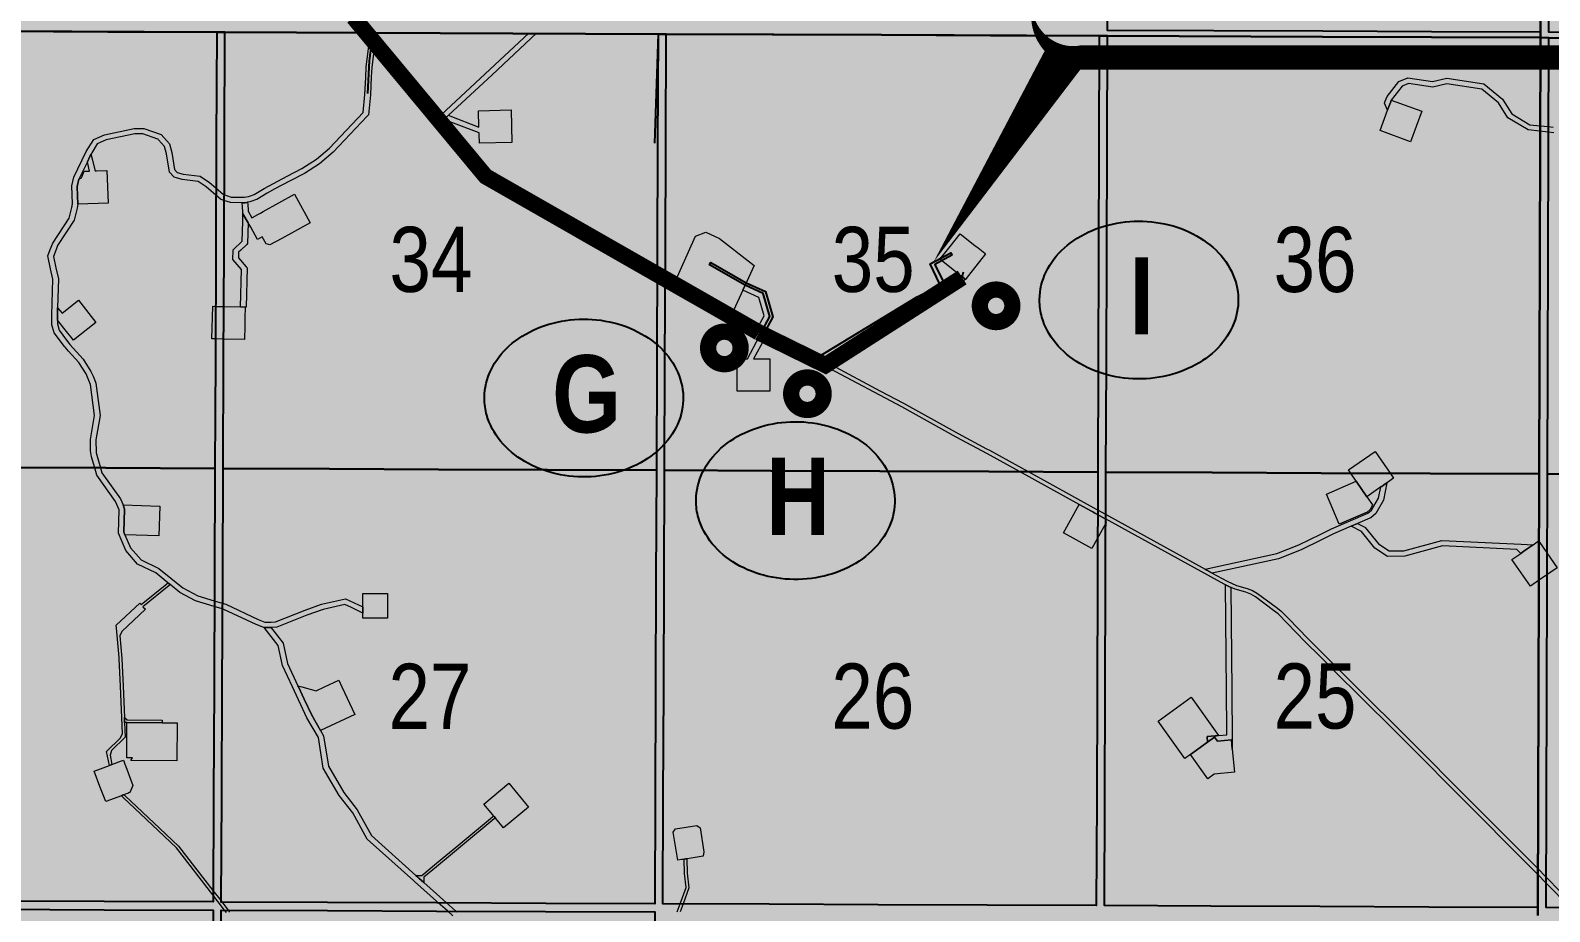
# Model space of a CAD drawing. Extents: x 351064 to 358960, y 6048061 to 6054858.
# Drawn here: x 352249.2 to 352436, y 6050649.5 to 6050757.8 of the extents above; entities that cross this region are included whole.
import ezdxf
from ezdxf.enums import TextEntityAlignment as Align

# ---------------------------------------------------------------- set-up
doc = ezdxf.new("R2010")
doc.units = 0
doc.header["$LTSCALE"] = 5
doc.linetypes.add('DASHED2', pattern=[9.525, 6.35, -3.175])
doc.linetypes.add('foc-UNSURVEYED', pattern=[12.5, 10, -2.5])
doc.layers.add('AS-ROUTEMAP', color=35, linetype='Continuous', lineweight=0)
for name, color, linetype in [('CG-NOTES', 7, 'Continuous'), ('L-USEC', 7, 'foc-UNSURVEYED'), ('P-PROPOSED', 10, 'Continuous'), ('RoadSeg', 57, 'DASHED2'), ('ROUTE-MAP-ROUTE', 90, 'Continuous'), ('Townships', 57, 'Continuous')]:
    doc.layers.add(name, color=color, linetype=linetype)
doc.layers.add('ROUTE-MAP-BACKGROUND-H', color=7, linetype='Continuous', true_color=0xf0ebff)
doc.layers.add('Sections', color=7, linetype='Continuous', true_color=0xa75418)
doc.styles.add('120', font='ARIALN.TTF', dxfattribs={"height": 13})
doc.styles.add('80', font='ARIALN.TTF', dxfattribs={"height": 10})
doc.styles.add('BOLD', font='ARIALNB.TTF')

# ---------------------------------------------------------------- blocks, each defined once
blk = doc.blocks.new('AA')
at = {"const_width": 4}
blk.add_lwpolyline([(-1, 0, 1), (1, 0, 1)], format="xyb", close=True, dxfattribs=at)
blk.add_circle((0, 0), 2)
blk = doc.blocks.new('Route_Letters')
h = blk.add_hatch(color=255)
h.dxf.hatch_style = 1
edge = h.paths.add_edge_path()
edge.add_ellipse((-0.12, 0.46), major_axis=(-11.97, 0), ratio=0.789318, start_angle=0, end_angle=360)
at = {"color": 5}
blk.add_open_spline([(-12.34, 0.46), (-12.34, -0.25), (-12.24, -0.97), (-11.72, -2.79), (-11.14, -3.88), (-9.56, -5.81), (-8.54, -6.66), (-6.22, -8.02), (-4.9, -8.54), (-2.12, -9.17), (-0.66, -9.3), (2.22, -9.13), (3.64, -8.84), (6.27, -7.89), (7.48, -7.22), (9.54, -5.6), (10.38, -4.64), (11.6, -2.54), (11.97, -1.4), (12.18, 0.91), (12.02, 2.08), (11.2, 4.3), (10.54, 5.35), (8.8, 7.2), (7.72, 7.99), (5.29, 9.24), (3.93, 9.68), (1.11, 10.18), (-0.35, 10.23), (-3.22, 9.91), (-4.61, 9.55), (-7.16, 8.47), (-8.32, 7.75), (-10.24, 6.02), (-11, 5.02), (-12.05, 2.86), (-12.32, 1.7), (-12.34, 0.52), (-12.34, 0.49), (-12.34, 0.46)], degree=3, knots=[0, 0, 0, 0, 0.219529, 0.219529, 0.575727, 0.575727, 0.931924, 0.931924, 1.288121, 1.288121, 1.644318, 1.644318, 2.000515, 2.000515, 2.356712, 2.356712, 2.712909, 2.712909, 3.069107, 3.069107, 3.425304, 3.425304, 3.781501, 3.781501, 4.137698, 4.137698, 4.493895, 4.493895, 4.850092, 4.850092, 5.20629, 5.20629, 5.562487, 5.562487, 5.918684, 5.918684, 6.274881, 6.274881, 6.283185, 6.283185, 6.283185, 6.283185], dxfattribs=at)
at = {"color": 14, "style": 'BOLD'}
blk.add_attdef('A', text='', height=9.5, dxfattribs=at).set_placement((0.22, 0.98), align=Align.MIDDLE)
blk = doc.blocks.new('*U408')
h = blk.add_hatch(color=255)
edge = h.paths.add_edge_path()
edge.add_line((-31.5, -20), (31.5, -20))
edge.add_arc((31.5, -14), 6, 270, 360)
edge.add_line((37.5, -14), (37.5, 12.5))
edge.add_arc((31.5, 12.5), 6, 0, 90)
edge.add_line((31.5, 18.5), (-31.5, 18.5))
edge.add_arc((-31.5, 12.5), 6, 90, 180)
edge.add_line((-37.5, 12.5), (-37.5, -14))
edge.add_arc((-31.5, -14), 6, 180, 270)
at = {"color": 14, "flags": 128}
blk.add_lwpolyline([(-31.5, -20, 3, 3, 0), (31.5, -20, 3, 3, 0.414214), (37.5, -14, 3, 3, 0), (37.5, 12.5, 3, 0, 0.414214), (31.5, 18.5, 0, 0, 0), (-31.5, 18.5, 0, 0, 0.414214), (-37.5, 12.5, 0, 0, 0), (-37.5, -14, 0, 3, 0.414214)], format="xyseb", close=True, dxfattribs=at)
at = {"color": 14, "style": '80'}
blk.add_attdef('ENTER_TEXT_001', (-26.85, -4.92), '', height=10, dxfattribs=at)

msp = doc.modelspace()

# ---------------------------------------------------------------- hatches: boundary and pattern name
at = {"layer": 'ROUTE-MAP-BACKGROUND-H'}
h = msp.add_hatch(color=256, dxfattribs=at)
h.dxf.hatch_style = 1
h.paths.add_polyline_path([(352109.337, 6051083.716), (353736.796, 6051083.637), (353740.383, 6050432.833), (352105.91, 6050432.833)])

# ---------------------------------------------------------------- linework, layer by layer
at = {"layer": 'AS-ROUTEMAP', "flags": 128}
for points in [[(352278.278, 6050737.834), (352277.011, 6050737.046), (352276.873, 6050736.998), (352276.402, 6050736.83), (352276.172, 6050736.75), (352275.89, 6050736.703), (352275.809, 6050736.689), (352275.58, 6050736.651), (352275.225, 6050736.653), (352273.776, 6050736.665), (352272.983, 6050736.936), (352272.857, 6050736.979), (352272.575, 6050737.076), (352271.98, 6050737.591), (352270.812, 6050738.602), (352269.834, 6050739.269), (352267.84, 6050739.492), (352266.855, 6050739.78), (352266.292, 6050740.409), (352265.902, 6050742.667), (352265.667, 6050743.56), (352264.934, 6050744.389), (352264.888, 6050744.441), (352264.866, 6050744.449), (352263.025, 6050745.104), (352262.015, 6050745.108), (352258.513, 6050744.367), (352257.414, 6050743.885), (352256.749, 6050742.798), (352256.648, 6050742.632), (352256.529, 6050742.389), (352256.516, 6050742.361), (352256.495, 6050742.319), (352256.188, 6050741.683), (352255.16, 6050739.556), (352254.941, 6050738.662), (352254.944, 6050738.586), (352255.035, 6050736.489), (352254.949, 6050735.99), (352254.561, 6050734.492), (352252.537, 6050731.374), (352252.354, 6050730.903), (352252.025, 6050730.053), (352252.297, 6050728.662), (352252.621, 6050727.312), (352252.526, 6050723.727), (352252.501, 6050722.809), (352252.506, 6050722.22), (352252.509, 6050721.748), (352252.73, 6050720.968), (352253.621, 6050719.76), (352253.9, 6050719.381), (352254.03, 6050719.236), (352255.667, 6050717.409), (352256.637, 6050715.916), (352256.89, 6050715.313), (352257.062, 6050714.903), (352257.24, 6050714.48), (352257.763, 6050710.477), (352257.237, 6050707.501), (352257.256, 6050705.91), (352257.79, 6050704.066), (352257.966, 6050703.456), (352260.259, 6050700.255), (352260.583, 6050699.494), (352260.775, 6050698.964), (352260.673, 6050696.155), (352260.809, 6050695.839), (352261.513, 6050694.237), (352262.786, 6050692.757), (352264.979, 6050691.705), (352267.915, 6050689.304), (352269.76, 6050688.33), (352271.774, 6050687.725), (352272.778, 6050687.424), (352273.215, 6050687.293), (352277.209, 6050685.4), (352278.026, 6050685.085), (352278.773, 6050685.084), (352279.342, 6050685.127), (352282.956, 6050686.565), (352284.993, 6050687.297), (352287.948, 6050687.966), (352289.508, 6050687.218), (352290.054, 6050686.956), (352290.053, 6050686.711), (352290.051, 6050686.214), (352288.657, 6050686.882), (352287.868, 6050687.261), (352285.181, 6050686.652), (352283.194, 6050685.938), (352279.494, 6050684.467), (352278.798, 6050684.414), (352278.778, 6050684.413), (352278.132, 6050684.414), (352277.929, 6050684.415), (352277.902, 6050684.415), (352276.944, 6050684.783), (352272.974, 6050686.665), (352272.775, 6050686.725), (352271.771, 6050687.026), (352269.505, 6050687.707), (352267.543, 6050688.742), (352266.365, 6050689.705), (352266.102, 6050689.92), (352264.617, 6050691.135), (352262.37, 6050692.213), (352260.938, 6050693.878), (352260.017, 6050696.016), (352260.086, 6050698.917), (352259.669, 6050699.928), (352257.354, 6050703.159), (352257.091, 6050704.068), (352256.702, 6050705.415), (352256.583, 6050706.139), (352256.566, 6050707.555), (352257.085, 6050710.492), (352256.586, 6050714.304), (352256.384, 6050714.787), (352256.212, 6050715.198), (352256.042, 6050715.601), (352255.133, 6050717), (352253.869, 6050718.411), (352253.45, 6050718.879), (352253.38, 6050718.957), (352252.119, 6050720.668), (352251.84, 6050721.652), (352251.831, 6050722.816), (352251.948, 6050727.241), (352251.642, 6050728.519), (352251.33, 6050730.115), (352251.636, 6050730.906), (352251.937, 6050731.681), (352253.939, 6050734.765), (352254.277, 6050736.069), (352254.361, 6050736.524), (352254.267, 6050738.729), (352254.523, 6050739.782), (352256.059, 6050742.954), (352256.996, 6050744.434), (352258.307, 6050745.009), (352261.946, 6050745.779), (352263.141, 6050745.774), (352265.276, 6050745.015), (352266.275, 6050743.884), (352266.558, 6050742.809), (352266.92, 6050740.713), (352267.227, 6050740.37), (352267.972, 6050740.152), (352270.074, 6050739.917), (352271.222, 6050739.134), (352271.984, 6050738.474), (352272.916, 6050737.668), (352272.986, 6050737.644), (352273.89, 6050737.334), (352275.527, 6050737.322), (352276.004, 6050737.401), (352276.248, 6050737.488), (352276.719, 6050737.654), (352277.944, 6050738.416), (352280.744, 6050739.897), (352282.563, 6050740.837), (352284.353, 6050741.987), (352285.966, 6050743.334), (352290.118, 6050747.725), (352290.325, 6050749.957), (352290.426, 6050752.057), (352290.488, 6050753.344), (352290.866, 6050756.497), (352289.992, 6050757.56), (352290.613, 6050757.558), (352290.863, 6050757.557), (352291.566, 6050756.702), (352291.54, 6050756.483), (352291.485, 6050756.029), (352291.156, 6050753.288), (352291.1, 6050752.125), (352290.994, 6050749.91), (352290.764, 6050747.433), (352290.611, 6050747.272), (352286.426, 6050742.845), (352284.751, 6050741.446), (352282.899, 6050740.255), (352281.055, 6050739.302), (352279.248, 6050738.347), (352278.278, 6050737.834)], [(352300.056, 6050746.891), (352299.873, 6050746.72), (352299.487, 6050747.177), (352299.442, 6050747.23), (352299.487, 6050747.272), (352299.695, 6050747.465), (352310.453, 6050757.476), (352311.183, 6050757.473), (352311.427, 6050757.472), (352305.944, 6050752.37), (352300.598, 6050747.396), (352300.127, 6050746.957), (352300.056, 6050746.891)], [(352308.282, 6050748.063), (352308.395, 6050744.066), (352304.398, 6050743.953), (352304.366, 6050745.069), (352304.362, 6050745.229), (352300.9, 6050746.565), (352300.247, 6050746.817), (352300.056, 6050746.891), (352300.127, 6050746.957), (352300.598, 6050747.396), (352300.771, 6050747.329), (352304.341, 6050745.951), (352304.285, 6050747.95), (352308.282, 6050748.063)], [(352420.271, 6050747.893), (352418.89, 6050744.139), (352415.137, 6050745.519), (352416.057, 6050748.022), (352416.228, 6050748.488), (352416.441, 6050749.065), (352416.517, 6050749.273), (352420.271, 6050747.893)], [(352257.11, 6050740.685), (352257.141, 6050740.556), (352257.269, 6050740.561), (352257.324, 6050740.563), (352258.602, 6050740.609), (352258.674, 6050738.61), (352258.746, 6050736.611), (352255.035, 6050736.489), (352254.944, 6050738.586), (352254.941, 6050738.662), (352255.16, 6050739.556), (352255.22, 6050739.588), (352255.468, 6050739.72), (352255.782, 6050740.507), (352256.461, 6050740.531), (352256.237, 6050741.477), (352256.188, 6050741.683), (352256.493, 6050742.321), (352256.515, 6050742.363), (352256.527, 6050742.392), (352256.648, 6050742.632), (352256.662, 6050742.573), (352256.718, 6050742.336), (352256.831, 6050741.861), (352257.11, 6050740.685)], [(352281.67, 6050737.696), (352283.601, 6050734.193), (352280.098, 6050732.263), (352278.639, 6050731.458), (352278.186, 6050731.589), (352277.703, 6050732.465), (352277.12, 6050732.143), (352276.282, 6050733.647), (352275.963, 6050734.19), (352275.324, 6050735.275), (352275.291, 6050735.753), (352275.279, 6050735.922), (352275.25, 6050736.323), (352275.24, 6050736.458), (352275.225, 6050736.653), (352275.58, 6050736.651), (352275.809, 6050736.689), (352275.89, 6050736.703), (352275.908, 6050736.454), (352275.929, 6050736.17), (352275.944, 6050735.971), (352275.971, 6050735.608), (352276.416, 6050734.8), (352276.95, 6050735.094), (352276.972, 6050735.107), (352277.46, 6050735.375), (352277.802, 6050735.564), (352281.67, 6050737.696)], [(352275.821, 6050728.664), (352275.696, 6050723.812), (352275.596, 6050723.815), (352275.03, 6050723.83), (352275.148, 6050728.423), (352274.086, 6050729.653), (352274.117, 6050730.813), (352274.118, 6050730.853), (352275.238, 6050731.917), (352275.299, 6050734.331), (352275.324, 6050735.275), (352275.963, 6050734.19), (352275.897, 6050731.624), (352275.794, 6050731.526), (352275.04, 6050730.81), (352274.777, 6050730.56), (352274.759, 6050729.894), (352275.723, 6050728.776), (352275.821, 6050728.664)], [(352330.95, 6050732.55), (352332.244, 6050733.035), (352333.914, 6050732.256), (352338.17, 6050728.951), (352335.177, 6050722.42), (352329.759, 6050725.499), (352328.211, 6050726.379)], [(352364.501, 6050727.646), (352364.159, 6050727.215), (352364.065, 6050727.289), (352364.029, 6050727.318), (352363.61, 6050727.649), (352363.52, 6050727.721), (352363.094, 6050728.058), (352363, 6050728.132), (352362.792, 6050728.296), (352361.023, 6050729.696), (352361.621, 6050730.452), (352362.264, 6050731.264), (352363.505, 6050732.833), (352365.313, 6050731.402), (352365.711, 6050731.086), (352366.539, 6050730.431), (352366.641, 6050730.351), (352364.529, 6050727.682), (352364.501, 6050727.646)], [(352348.14, 6050716.942), (352347.671, 6050716.706), (352347.003, 6050717.058), (352347.163, 6050717.16), (352353.654, 6050721.302), (352363.525, 6050727.6), (352363.608, 6050727.651), (352364.029, 6050727.318), (352364.065, 6050727.289), (352364.159, 6050727.215), (352364.045, 6050727.141), (352353.651, 6050720.476), (352348.14, 6050716.942)], [(352337.051, 6050726.51), (352339.303, 6050725.478), (352340.12, 6050722.67), (352338.85, 6050720.332), (352338.27, 6050720.661), (352339.403, 6050722.747), (352338.748, 6050724.999), (352336.774, 6050725.904)], [(352255.084, 6050724.668), (352257.246, 6050721.917), (352254.495, 6050719.754), (352254.203, 6050720.117), (352253.792, 6050720.625), (352252.506, 6050722.22), (352252.501, 6050722.809), (352252.526, 6050723.727), (352253.073, 6050723.087), (352255.084, 6050724.668)], [(352275.536, 6050721.479), (352275.493, 6050719.818), (352272.912, 6050719.884), (352271.907, 6050719.91), (352271.496, 6050719.921), (352271.599, 6050723.917), (352271.923, 6050723.909), (352272.929, 6050723.883), (352275.03, 6050723.83), (352275.596, 6050723.815), (352275.562, 6050722.478), (352275.536, 6050721.479)], [(352339.428, 6050719.931), (352338.096, 6050717.47), (352340.096, 6050717.471), (352340.097, 6050713.471), (352336.097, 6050713.47), (352336.096, 6050717.47), (352337.338, 6050717.47), (352338.835, 6050720.237), (352339.04, 6050720.614), (352339.628, 6050720.301), (352339.428, 6050719.931)], [(352414.963, 6050701.516), (352413.507, 6050700.513), (352412.206, 6050702.402), (352411.498, 6050703.43), (352411.238, 6050703.807), (352414.532, 6050706.075), (352416.368, 6050703.409), (352416.801, 6050702.782), (352416.055, 6050702.268), (352415.977, 6050702.214), (352415.568, 6050701.932), (352415.346, 6050701.78), (352415.249, 6050701.713), (352415.071, 6050701.591), (352414.963, 6050701.516)], [(352402.639, 6050692.883), (352394.504, 6050691.125), (352393.838, 6050691.492), (352393.615, 6050691.614), (352402.444, 6050693.523), (352405.145, 6050694.594), (352407.84, 6050695.916), (352409.147, 6050696.557), (352413.639, 6050698.484), (352414.064, 6050698.855), (352414.924, 6050700.325), (352415.249, 6050701.713), (352415.346, 6050701.78), (352415.568, 6050701.932), (352415.977, 6050702.214), (352415.558, 6050700.093), (352414.61, 6050698.446), (352413.998, 6050697.913), (352413.879, 6050697.862), (352412.373, 6050697.216), (352411.58, 6050696.875), (352409.425, 6050695.951), (352407.838, 6050695.172), (352405.415, 6050693.984), (352402.639, 6050692.883)], [(352413.507, 6050700.513), (352414.188, 6050699.521), (352413.928, 6050698.957), (352413.55, 6050698.627), (352410.108, 6050697.15), (352408.531, 6050700.825), (352412.206, 6050702.402), (352413.507, 6050700.513)], [(352260.809, 6050695.839), (352260.673, 6050696.155), (352260.775, 6050698.964), (352260.583, 6050699.494), (352265.093, 6050699.33), (352264.961, 6050695.689), (352260.809, 6050695.839)], [(352380.364, 6050695.333), (352379.706, 6050694.138), (352376.203, 6050696.067), (352378.132, 6050699.57), (352379.642, 6050698.74), (352379.814, 6050698.644), (352380.08, 6050698.499), (352380.374, 6050698.336), (352381.343, 6050697.802), (352381.377, 6050697.684), (352381.474, 6050697.349), (352381.376, 6050697.17), (352380.364, 6050695.333)], [(352416.247, 6050693.838), (352418.074, 6050693.87), (352422.729, 6050695.133), (352432.48, 6050694.681), (352433.974, 6050694.612), (352433.228, 6050694.094), (352432.798, 6050693.796), (352432.439, 6050693.546), (352431.961, 6050694.038), (352422.802, 6050694.462), (352418.168, 6050693.205), (352416.052, 6050693.168), (352414.489, 6050694.198), (352412.863, 6050696.213), (352411.58, 6050696.875), (352412.373, 6050697.216), (352413.248, 6050696.764), (352413.294, 6050696.741), (352414.942, 6050694.698), (352416.247, 6050693.838)], [(352434.627, 6050690.198), (352433.624, 6050689.502), (352431.344, 6050692.786), (352432.439, 6050693.546), (352432.798, 6050693.796), (352433.228, 6050694.094), (352433.974, 6050694.612), (352434.629, 6050695.067), (352434.642, 6050695.047), (352435.643, 6050693.606), (352436.909, 6050691.782), (352435.635, 6050690.897), (352434.627, 6050690.198)], [(352266.235, 6050689.599), (352263.029, 6050686.984), (352263.331, 6050686.694), (352260.41, 6050683.96), (352260.196, 6050683.4), (352260.439, 6050680.618), (352260.582, 6050677.24), (352260.744, 6050673.386), (352260.771, 6050672.737), (352260.848, 6050670.948), (352259.144, 6050669.305), (352258.974, 6050668.748), (352259.218, 6050667.591), (352258.903, 6050667.472), (352258.54, 6050669.186), (352260.269, 6050670.852), (352260.494, 6050671.417), (352260.248, 6050677.241), (352260.106, 6050680.6), (352260.094, 6050680.731), (352259.777, 6050684.366), (352259.747, 6050684.709), (352262.648, 6050687.425), (352262.818, 6050687.242), (352265.97, 6050689.812), (352266.102, 6050689.92), (352266.365, 6050689.705), (352266.235, 6050689.599)], [(352293.108, 6050688.62), (352293.096, 6050685.572), (352290.048, 6050685.585), (352290.051, 6050686.214), (352290.053, 6050686.711), (352290.054, 6050686.956), (352290.054, 6050687.142), (352290.055, 6050687.212), (352290.06, 6050688.632), (352293.108, 6050688.62)], [(352396.907, 6050676.676), (352396.958, 6050670.646), (352396.964, 6050669.492), (352396.857, 6050670.629), (352395.147, 6050670.467), (352394.793, 6050670.959), (352393.927, 6050670.336), (352393.862, 6050671.015), (352394.865, 6050671.111), (352395.023, 6050671.126), (352395.273, 6050671.15), (352396.291, 6050671.247), (352396.287, 6050671.718), (352396.245, 6050676.679), (352396.136, 6050689.657), (352396.292, 6050689.588), (352396.624, 6050689.442), (352396.8, 6050689.365), (352396.907, 6050676.676)], [(352287.491, 6050677.129), (352289.083, 6050673.742), (352284.868, 6050671.761), (352283.787, 6050673.647), (352282.865, 6050675.608), (352282.14, 6050677.151), (352282.079, 6050677.28), (352282.557, 6050677.149), (352284.331, 6050676.665), (352285.338, 6050677.138), (352287.098, 6050677.965), (352287.491, 6050677.129)], [(352391.817, 6050668.818), (352391.142, 6050668.332), (352387.832, 6050672.929), (352391.889, 6050675.85), (352395.047, 6050671.463), (352395.273, 6050671.15), (352395.023, 6050671.126), (352394.865, 6050671.111), (352393.862, 6050671.015), (352393.927, 6050670.336), (352391.817, 6050668.818)], [(352261.072, 6050673.069), (352265.39, 6050673.051), (352265.384, 6050672.718), (352261.045, 6050672.736), (352260.771, 6050672.737), (352260.743, 6050673.386), (352261.072, 6050673.069)], [(352267.212, 6050672.709), (352267.192, 6050668.042), (352261.533, 6050668.067), (352261.756, 6050668.399), (352261.156, 6050668.402), (352261.028, 6050668.402), (352261.045, 6050672.736), (352265.384, 6050672.718), (352267.212, 6050672.709)], [(352396.965, 6050669.49), (352397.234, 6050666.648), (352394.749, 6050666.413), (352393.956, 6050665.843), (352391.817, 6050668.818), (352393.927, 6050670.336), (352394.793, 6050670.959), (352395.147, 6050670.467), (352396.857, 6050670.629), (352396.965, 6050669.49)], [(352260.37, 6050663.751), (352258.445, 6050663.024), (352257.738, 6050664.895), (352257.032, 6050666.766), (352258.903, 6050667.472), (352259.218, 6050667.591), (352260.399, 6050668.037), (352260.617, 6050668.12), (352260.794, 6050667.652), (352260.913, 6050667.337), (352261.795, 6050665.002), (352261.407, 6050664.143), (352261.303, 6050664.103), (352261.147, 6050664.044), (352260.852, 6050663.933), (352260.792, 6050663.91), (352260.707, 6050663.878), (352260.64, 6050663.853), (352260.504, 6050663.802), (352260.37, 6050663.751)], [(352310.449, 6050662.345), (352307.374, 6050659.788), (352306.415, 6050660.942), (352306.355, 6050661.014), (352306.202, 6050661.198), (352306.142, 6050661.271), (352306.035, 6050661.399), (352304.924, 6050662.736), (352307.999, 6050665.292), (352310.449, 6050662.345)], [(352299.121, 6050655.017), (352297.563, 6050653.723), (352297.553, 6050653.091), (352296.94, 6050653.639), (352296.814, 6050653.752), (352296.581, 6050653.961), (352297.055, 6050653.952), (352297.31, 6050653.946), (352299.123, 6050655.451), (352301.848, 6050657.714), (352306.02, 6050661.178), (352306.142, 6050661.271), (352306.202, 6050661.198), (352306.355, 6050661.014), (352306.228, 6050660.917), (352302.06, 6050657.458), (352299.121, 6050655.017)], [(352329.248, 6050655.903), (352328.782, 6050655.83), (352328.235, 6050659.286), (352328.512, 6050659.668), (352331.146, 6050660.084), (352331.527, 6050659.807), (352331.996, 6050656.845), (352331.91, 6050656.325), (352330.428, 6050656.09), (352329.914, 6050656.009), (352329.772, 6050655.986), (352329.747, 6050655.982), (352329.582, 6050655.956), (352329.439, 6050655.934), (352329.248, 6050655.903)]]:
    msp.add_lwpolyline(points, close=True, dxfattribs=at)
for points in [[(352438.518, 6050650.031), (352435.519, 6050653.065), (352434.516, 6050654.079), (352432.127, 6050656.497), (352426.467, 6050662.163), (352417.713, 6050670.962), (352412.022, 6050676.613), (352410.359, 6050678.264), (352407.791, 6050680.83), (352405.936, 6050682.684), (352402.621, 6050686.107), (352402.046, 6050686.534), (352399.8, 6050688.203), (352399.252, 6050688.524), (352398.634, 6050688.763), (352397.3, 6050689.144), (352396.624, 6050689.442), (352396.121, 6050689.664), (352395.965, 6050689.747), (352381.378, 6050697.783), (352381.343, 6050697.802), (352380.374, 6050698.336), (352380.08, 6050698.499), (352379.814, 6050698.644), (352379.641, 6050698.74), (352378.132, 6050699.57), (352370.816, 6050703.599), (352366.855, 6050705.781), (352363.021, 6050707.842), (352356.316, 6050711.551), (352353.623, 6050712.98), (352346.822, 6050716.591), (352346.373, 6050716.801), (352345.989, 6050716.982), (352342.1, 6050718.988), (352339.628, 6050720.301), (352339.04, 6050720.614), (352327.248, 6050726.881), (352327.209, 6050726.904), (352326.995, 6050727.029), (352326.206, 6050727.489), (352320.744, 6050730.621), (352319.473, 6050731.352), (352314.526, 6050734.291), (352309.341, 6050737.319), (352305.145, 6050739.695), (352305.011, 6050739.856), (352299.774, 6050746.079), (352299.484, 6050746.42), (352297.85, 6050748.342), (352293.099, 6050754.087), (352291.485, 6050756.029), (352291.54, 6050756.483), (352291.566, 6050756.702), (352298.233, 6050748.664), (352299.442, 6050747.23), (352299.487, 6050747.177), (352299.873, 6050746.72), (352305.471, 6050740.085), (352309.59, 6050737.752), (352314.78, 6050734.721), (352319.725, 6050731.783), (352321.754, 6050730.617), (352326.208, 6050728.056), (352327.212, 6050727.479), (352327.49, 6050727.319), (352342.332, 6050719.431), (352346.209, 6050717.43), (352346.516, 6050717.286), (352346.808, 6050717.149), (352346.859, 6050717.125), (352347.003, 6050717.058), (352347.045, 6050717.037), (352347.671, 6050716.706), (352353.625, 6050713.545), (352356.554, 6050711.99), (352363.261, 6050708.281), (352366.745, 6050706.408), (352367.094, 6050706.22), (352371.86, 6050703.595), (352379.878, 6050699.179), (352380.317, 6050698.938), (352380.376, 6050698.905), (352381.38, 6050698.353), (352393.615, 6050691.614), (352393.838, 6050691.491), (352394.504, 6050691.124), (352396.343, 6050690.112), (352397.47, 6050689.615), (352398.793, 6050689.237), (352399.47, 6050688.976), (352400.076, 6050688.62), (352402.365, 6050686.92), (352402.951, 6050686.484), (352403.88, 6050685.525), (352406.292, 6050683.035), (352407.794, 6050681.535), (352410.712, 6050678.619), (352412.735, 6050676.61), (352418.067, 6050671.316), (352426.822, 6050662.515), (352432.481, 6050656.849), (352434.518, 6050654.788), (352435.521, 6050653.774), (352439.222, 6050650.029)], [(352436.514, 6050745.255), (352435.803, 6050745.33), (352434.798, 6050745.437), (352433.337, 6050745.593), (352430.862, 6050747.087), (352429.696, 6050748.941), (352427.63, 6050750.614), (352423.362, 6050751.26), (352421.619, 6050750.85), (352418.615, 6050751.306), (352417.847, 6050750.987), (352416.517, 6050749.273), (352416.441, 6050749.065), (352416.228, 6050748.488), (352416.057, 6050748.022), (352415.661, 6050748.877), (352415.776, 6050749.147), (352416.009, 6050749.696), (352416.017, 6050749.715), (352417.429, 6050751.535), (352418.531, 6050751.992), (352418.531, 6050751.992), (352421.592, 6050751.529), (352423.335, 6050751.939), (352427.908, 6050751.245), (352430.201, 6050749.39), (352431.342, 6050747.576), (352433.554, 6050746.24), (352434.8, 6050746.107), (352435.805, 6050746), (352436.424, 6050745.934)], [(352301.135, 6050648.991), (352300.463, 6050649.591), (352299.335, 6050650.602), (352299.104, 6050650.808), (352296.422, 6050653.209), (352296.296, 6050653.321), (352290.591, 6050658.428), (352288.815, 6050661.651), (352287.154, 6050663.761), (352285.184, 6050667.147), (352284.597, 6050670.895), (352283.195, 6050673.339), (352281.402, 6050677.154), (352280.169, 6050679.776), (352279.637, 6050682.213), (352277.929, 6050684.415), (352278.132, 6050684.414), (352278.778, 6050684.412), (352279.098, 6050683.996), (352280.256, 6050682.503), (352280.804, 6050679.992), (352282.079, 6050677.28), (352282.14, 6050677.151), (352282.865, 6050675.608), (352283.787, 6050673.647), (352284.868, 6050671.761), (352285.236, 6050671.119), (352285.823, 6050667.374), (352287.706, 6050664.137), (352289.373, 6050662.021), (352291.12, 6050658.848), (352296.581, 6050653.961), (352296.814, 6050653.752), (352296.94, 6050653.639), (352297.553, 6050653.091), (352299.108, 6050651.699), (352300.339, 6050650.597), (352301.468, 6050649.587), (352301.636, 6050649.437)], [(352273.305, 6050649.395), (352273.065, 6050649.704), (352271.625, 6050651.564), (352267.158, 6050657.333), (352264.891, 6050659.467), (352260.587, 6050663.518), (352260.37, 6050663.751), (352260.504, 6050663.802), (352260.64, 6050663.853), (352260.707, 6050663.878), (352260.823, 6050663.753), (352265.12, 6050659.709), (352267.406, 6050657.557), (352271.627, 6050652.106), (352272.627, 6050650.814), (352272.707, 6050650.711), (352273.488, 6050649.702), (352273.62, 6050649.532), (352273.633, 6050649.454)], [(352328.718, 6050649.475), (352329.088, 6050650.479), (352329.818, 6050652.457), (352329.598, 6050654.199), (352329.582, 6050655.956), (352329.747, 6050655.982), (352329.772, 6050655.986), (352329.914, 6050656.009), (352329.931, 6050654.221), (352330.159, 6050652.418), (352329.443, 6050650.478), (352329.072, 6050649.474)]]:
    msp.add_lwpolyline(points, dxfattribs=at)
at = {"layer": 'CG-NOTES', "color": 14, "flags": 128}
msp.add_lwpolyline([(352360.202, 6050729.309, 0, 4.998, 0), (352376.296, 6050754.519, 0, 0, 0)], format="xyseb", dxfattribs=at)
at = {"layer": 'L-USEC', "flags": 128}
msp.add_lwpolyline([(352326.357, 6050757.388), (352325.926, 6050743.988)], dxfattribs=at)
at = {"layer": 'P-PROPOSED', "flags": 128}
msp.add_lwpolyline([(352338.993, 6050720.596), (352340.12, 6050722.67), (352339.303, 6050725.478), (352337.051, 6050726.51), (352332.676, 6050728.997), (352332.84, 6050729.287), (352337.203, 6050726.807), (352339.58, 6050725.718), (352340.478, 6050722.631), (352339.521, 6050720.87), (352341.714, 6050719.624), (352345.428, 6050717.573), (352345.872, 6050717.574), (352358.211, 6050725.087), (352359.466, 6050725.698), (352361.024, 6050726.644), (352359.798, 6050729.138), (352362.344, 6050730.486), (352362.5, 6050730.191), (352360.387, 6050729.073), (352361.675, 6050726.455), (352359.706, 6050725.259), (352358.45, 6050724.648), (352346.013, 6050717.075), (352345.299, 6050717.074), (352341.472, 6050719.186)], close=True, dxfattribs=at)
at = {"layer": 'RoadSeg', "flags": 128}
for points in [[(352291.22, 6050756.603), (352288.87, 6050759.505), (352288.232, 6050760.854), (352287.684, 6050763.74), (352286.859, 6050770.486), (352286.336, 6050772.472), (352285.885, 6050773.092), (352281.369, 6050775.966)], [(352290.671, 6050750.085), (352290.891, 6050754.093), (352291.22, 6050756.603)], [(352363.888, 6050728.114), (352363.736, 6050727.609), (352363.382, 6050727.166), (352352.148, 6050719.945), (352350.842, 6050718.941), (352347.795, 6050717.054), (352347.267, 6050716.839), (352346.363, 6050716.98), (352326.828, 6050727.366), (352305.874, 6050739.578), (352305.021, 6050740.254), (352302.298, 6050743.412), (352291.22, 6050756.603)]]:
    msp.add_lwpolyline(points, dxfattribs=at)
at = {"layer": 'ROUTE-MAP-ROUTE', "const_width": 1.999, "flags": 128}
for points in [[(352318.162, 6050732.455), (352305.165, 6050739.885), (352288.914, 6050759.437)], [(352318.162, 6050732.455), (352338.755, 6050720.701)], [(352338.755, 6050720.701), (352346.95, 6050716.677), (352363.756, 6050727.454)]]:
    msp.add_lwpolyline(points, dxfattribs=at)
at = {"layer": 'Sections', "flags": 128}
for points in [[(352434.915, 6050771.013), (352434.872, 6050757.608), (352421.475, 6050757.663), (352408.079, 6050757.719), (352394.683, 6050757.775), (352381.621, 6050757.829), (352381.669, 6050771.235), (352381.716, 6050784.64), (352381.763, 6050798.046), (352381.811, 6050811.451), (352394.867, 6050811.397), (352408.259, 6050811.341), (352421.651, 6050811.286), (352435.042, 6050811.23), (352435, 6050797.825), (352434.957, 6050784.419)], [(352489.205, 6050770.897), (352489.167, 6050757.491), (352475.761, 6050757.52), (352462.355, 6050757.549), (352448.948, 6050757.578), (352435.877, 6050757.606), (352435.92, 6050771.011), (352435.963, 6050784.417), (352436.005, 6050797.822), (352436.048, 6050811.228), (352449.114, 6050811.2), (352462.516, 6050811.171), (352475.917, 6050811.142), (352489.319, 6050811.113), (352489.281, 6050797.708), (352489.243, 6050784.302)], [(352271.932, 6050717.392), (352271.876, 6050703.985), (352258.474, 6050704.04), (352245.072, 6050704.095), (352231.669, 6050704.15), (352218.602, 6050704.204), (352218.663, 6050717.611), (352218.724, 6050731.018), (352218.787, 6050744.424), (352218.849, 6050757.83), (352231.911, 6050757.777), (352245.307, 6050757.721), (352258.704, 6050757.666), (352272.1, 6050757.611), (352272.044, 6050744.205), (352271.987, 6050730.799)], [(352326.203, 6050717.168), (352326.152, 6050703.761), (352312.751, 6050703.817), (352299.349, 6050703.872), (352285.948, 6050703.927), (352272.882, 6050703.981), (352272.937, 6050717.388), (352272.993, 6050730.795), (352273.049, 6050744.201), (352273.106, 6050757.607), (352286.167, 6050757.553), (352299.564, 6050757.498), (352312.96, 6050757.443), (352326.357, 6050757.388), (352326.305, 6050743.981), (352326.253, 6050730.575)], [(352380.473, 6050716.944), (352380.427, 6050703.537), (352367.026, 6050703.592), (352353.625, 6050703.648), (352340.223, 6050703.703), (352327.157, 6050703.757), (352327.208, 6050717.164), (352327.259, 6050730.571), (352327.311, 6050743.977), (352327.362, 6050757.384), (352340.424, 6050757.33), (352353.82, 6050757.274), (352367.217, 6050757.219), (352380.613, 6050757.163), (352380.566, 6050743.757), (352380.519, 6050730.35)], [(352434.744, 6050716.717), (352434.703, 6050703.31), (352421.302, 6050703.366), (352407.9, 6050703.422), (352394.499, 6050703.478), (352381.433, 6050703.532), (352381.479, 6050716.939), (352381.525, 6050730.346), (352381.572, 6050743.753), (352381.619, 6050757.159), (352394.68, 6050757.105), (352408.077, 6050757.049), (352421.473, 6050756.993), (352434.87, 6050756.938), (352434.827, 6050743.531), (352434.785, 6050730.124)], [(352489.054, 6050716.602), (352489.017, 6050703.195), (352475.606, 6050703.223), (352462.195, 6050703.252), (352448.784, 6050703.28), (352435.708, 6050703.308), (352435.75, 6050716.715), (352435.791, 6050730.122), (352435.833, 6050743.529), (352435.875, 6050756.935), (352448.946, 6050756.907), (352462.353, 6050756.879), (352475.759, 6050756.85), (352489.165, 6050756.821), (352489.128, 6050743.415), (352489.09, 6050730.009)], [(352271.711, 6050663.764), (352271.657, 6050650.692), (352258.249, 6050650.747), (352244.841, 6050650.802), (352231.433, 6050650.857), (352218.36, 6050650.911), (352218.419, 6050663.983), (352218.48, 6050677.39), (352218.541, 6050690.797), (352218.602, 6050704.204), (352231.669, 6050704.15), (352245.072, 6050704.095), (352258.474, 6050704.04), (352271.876, 6050703.985), (352271.821, 6050690.578), (352271.766, 6050677.171)], [(352326, 6050663.541), (352325.95, 6050650.469), (352312.545, 6050650.524), (352299.139, 6050650.579), (352285.733, 6050650.634), (352272.662, 6050650.688), (352272.716, 6050663.76), (352272.771, 6050677.167), (352272.827, 6050690.574), (352272.882, 6050703.981), (352285.948, 6050703.927), (352299.349, 6050703.872), (352312.751, 6050703.817), (352326.152, 6050703.761), (352326.101, 6050690.354), (352326.05, 6050676.948)], [(352380.29, 6050663.316), (352380.245, 6050650.244), (352366.839, 6050650.3), (352353.433, 6050650.356), (352340.027, 6050650.411), (352326.956, 6050650.465), (352327.005, 6050663.536), (352327.056, 6050676.943), (352327.107, 6050690.35), (352327.157, 6050703.757), (352340.223, 6050703.703), (352353.625, 6050703.648), (352367.026, 6050703.592), (352380.427, 6050703.537), (352380.381, 6050690.13), (352380.335, 6050676.723)], [(352434.579, 6050663.088), (352434.539, 6050650.016), (352421.133, 6050650.072), (352407.727, 6050650.129), (352394.321, 6050650.185), (352381.25, 6050650.24), (352381.295, 6050663.312), (352381.341, 6050676.719), (352381.387, 6050690.126), (352381.433, 6050703.532), (352394.499, 6050703.478), (352407.9, 6050703.422), (352421.302, 6050703.366), (352434.703, 6050703.31), (352434.662, 6050689.903), (352434.62, 6050676.495)], [(352488.908, 6050662.974), (352488.873, 6050649.902), (352475.457, 6050649.93), (352462.041, 6050649.958), (352448.625, 6050649.986), (352435.545, 6050650.014), (352435.585, 6050663.086), (352435.626, 6050676.493), (352435.667, 6050689.901), (352435.708, 6050703.308), (352448.784, 6050703.28), (352462.195, 6050703.252), (352475.606, 6050703.223), (352489.017, 6050703.195), (352488.981, 6050689.788), (352488.944, 6050676.381)], [(352271.487, 6050609.465), (352271.432, 6050596.058), (352258.018, 6050596.113), (352244.605, 6050596.168), (352231.191, 6050596.223), (352218.112, 6050596.277), (352218.173, 6050609.684), (352218.234, 6050623.091), (352218.295, 6050636.498), (352218.355, 6050649.905), (352231.428, 6050649.852), (352244.837, 6050649.797), (352258.245, 6050649.742), (352271.653, 6050649.686), (352271.597, 6050636.279), (352271.542, 6050622.872)], [(352325.795, 6050609.243), (352325.744, 6050595.836), (352312.334, 6050595.891), (352298.923, 6050595.946), (352285.513, 6050596.001), (352272.437, 6050596.054), (352272.493, 6050609.461), (352272.548, 6050622.868), (352272.603, 6050636.275), (352272.658, 6050649.682), (352285.729, 6050649.629), (352299.135, 6050649.574), (352312.541, 6050649.518), (352325.947, 6050649.463), (352325.896, 6050636.056), (352325.845, 6050622.65)]]:
    msp.add_lwpolyline(points, close=True, dxfattribs=at)
at = {"layer": 'Townships', "flags": 128}
for points in [[(352462.353, 6050756.879), (352435.875, 6050756.935), (352434.87, 6050756.938), (352434.872, 6050757.608), (352434.957, 6050784.419), (352435.042, 6050811.23), (352435.128, 6050838.041), (352435.213, 6050864.852), (352435.217, 6050865.858), (352435.301, 6050892.334), (352435.387, 6050919.145), (352435.473, 6050945.956), (352435.559, 6050972.767), (352435.562, 6050973.772), (352435.647, 6051000.248), (352435.733, 6051027.06), (352435.82, 6051053.87), (352435.907, 6051080.681), (352436.912, 6051080.679)], [(352435.301, 6050892.334), (352435.217, 6050865.858), (352435.213, 6050864.852), (352435.128, 6050838.041), (352435.042, 6050811.23), (352434.957, 6050784.419), (352434.872, 6050757.608), (352434.87, 6050756.938), (352408.077, 6050757.049), (352381.619, 6050757.159), (352380.613, 6050757.163), (352353.82, 6050757.274), (352327.362, 6050757.384), (352326.357, 6050757.388), (352299.564, 6050757.498), (352273.106, 6050757.607), (352272.1, 6050757.611), (352245.307, 6050757.721)], [(352245.307, 6050757.721), (352272.1, 6050757.611), (352273.106, 6050757.607), (352299.564, 6050757.498), (352326.357, 6050757.388), (352327.362, 6050757.384), (352353.82, 6050757.274), (352380.613, 6050757.163), (352381.619, 6050757.159), (352408.077, 6050757.049), (352434.87, 6050756.938), (352434.785, 6050730.124), (352434.703, 6050703.31), (352434.62, 6050676.495), (352434.539, 6050650.016), (352434.536, 6050649.01)], [(352434.536, 6050649.01), (352434.539, 6050650.016), (352434.62, 6050676.495), (352434.703, 6050703.31), (352434.785, 6050730.124), (352434.87, 6050756.938), (352435.875, 6050756.935), (352462.353, 6050756.879), (352489.165, 6050756.821), (352490.171, 6050756.819), (352516.648, 6050756.762), (352543.459, 6050756.705), (352544.465, 6050756.702), (352570.941, 6050756.646), (352597.752, 6050756.588), (352598.757, 6050756.586), (352625.233, 6050756.529), (352652.044, 6050756.471), (352653.049, 6050756.469)]]:
    msp.add_lwpolyline(points, dxfattribs=at)

# ---------------------------------------------------------------- block references
at = {"layer": 'CG-NOTES'}
ref = msp.add_blockref('*U408', (352409.792, 6050774.481), dxfattribs=dict(at, xscale=0.9994623090406177, yscale=0.9994623090406177, zscale=0.9994623090406177))
ref.add_attrib('ENTER_TEXT_001', 'PIPELINE', (352383.888, 6050777.986), dxfattribs={"layer": '0', "color": 14, "height": 9.9946, "style": '80'})
ref.add_attrib('ENTER_TEXT_002', 'LOCATION', (352380.595, 6050761.151), dxfattribs={"layer": '0', "color": 14, "height": 9.9946, "style": '80'})
at = {"layer": 'CG-NOTES', "xscale": 0.99967406, "yscale": 0.99967406, "zscale": 0.99967406}
for p, values in [((352385.6, 6050724.224), {'A': 'I'}), ((352317.35, 6050712.181), {'A': 'G'}), ((352343.366, 6050699.574), {'A': 'H'})]:
    msp.add_blockref('Route_Letters', p, dxfattribs=at).add_auto_attribs(values)
for p in [(352367.926, 6050723.975), (352334.515, 6050718.799), (352344.725, 6050713.169)]:
    msp.add_blockref('AA', p, dxfattribs=at)

# ---------------------------------------------------------------- texts
at = {"layer": 'RoadSeg', "style": '120'}
for s, p in [('34', (352298.432, 6050729.685)), ('35', (352352.817, 6050729.685)), ('36', (352407.14, 6050729.676)), ('27', (352298.315, 6050675.975)), ('26', (352352.771, 6050676.001)), ('25', (352407.14, 6050676.01))]:
    msp.add_text(s, height=8.0015, dxfattribs=at).set_placement(p, align=Align.MIDDLE_CENTER)

doc.saveas('drawing.dxf')
